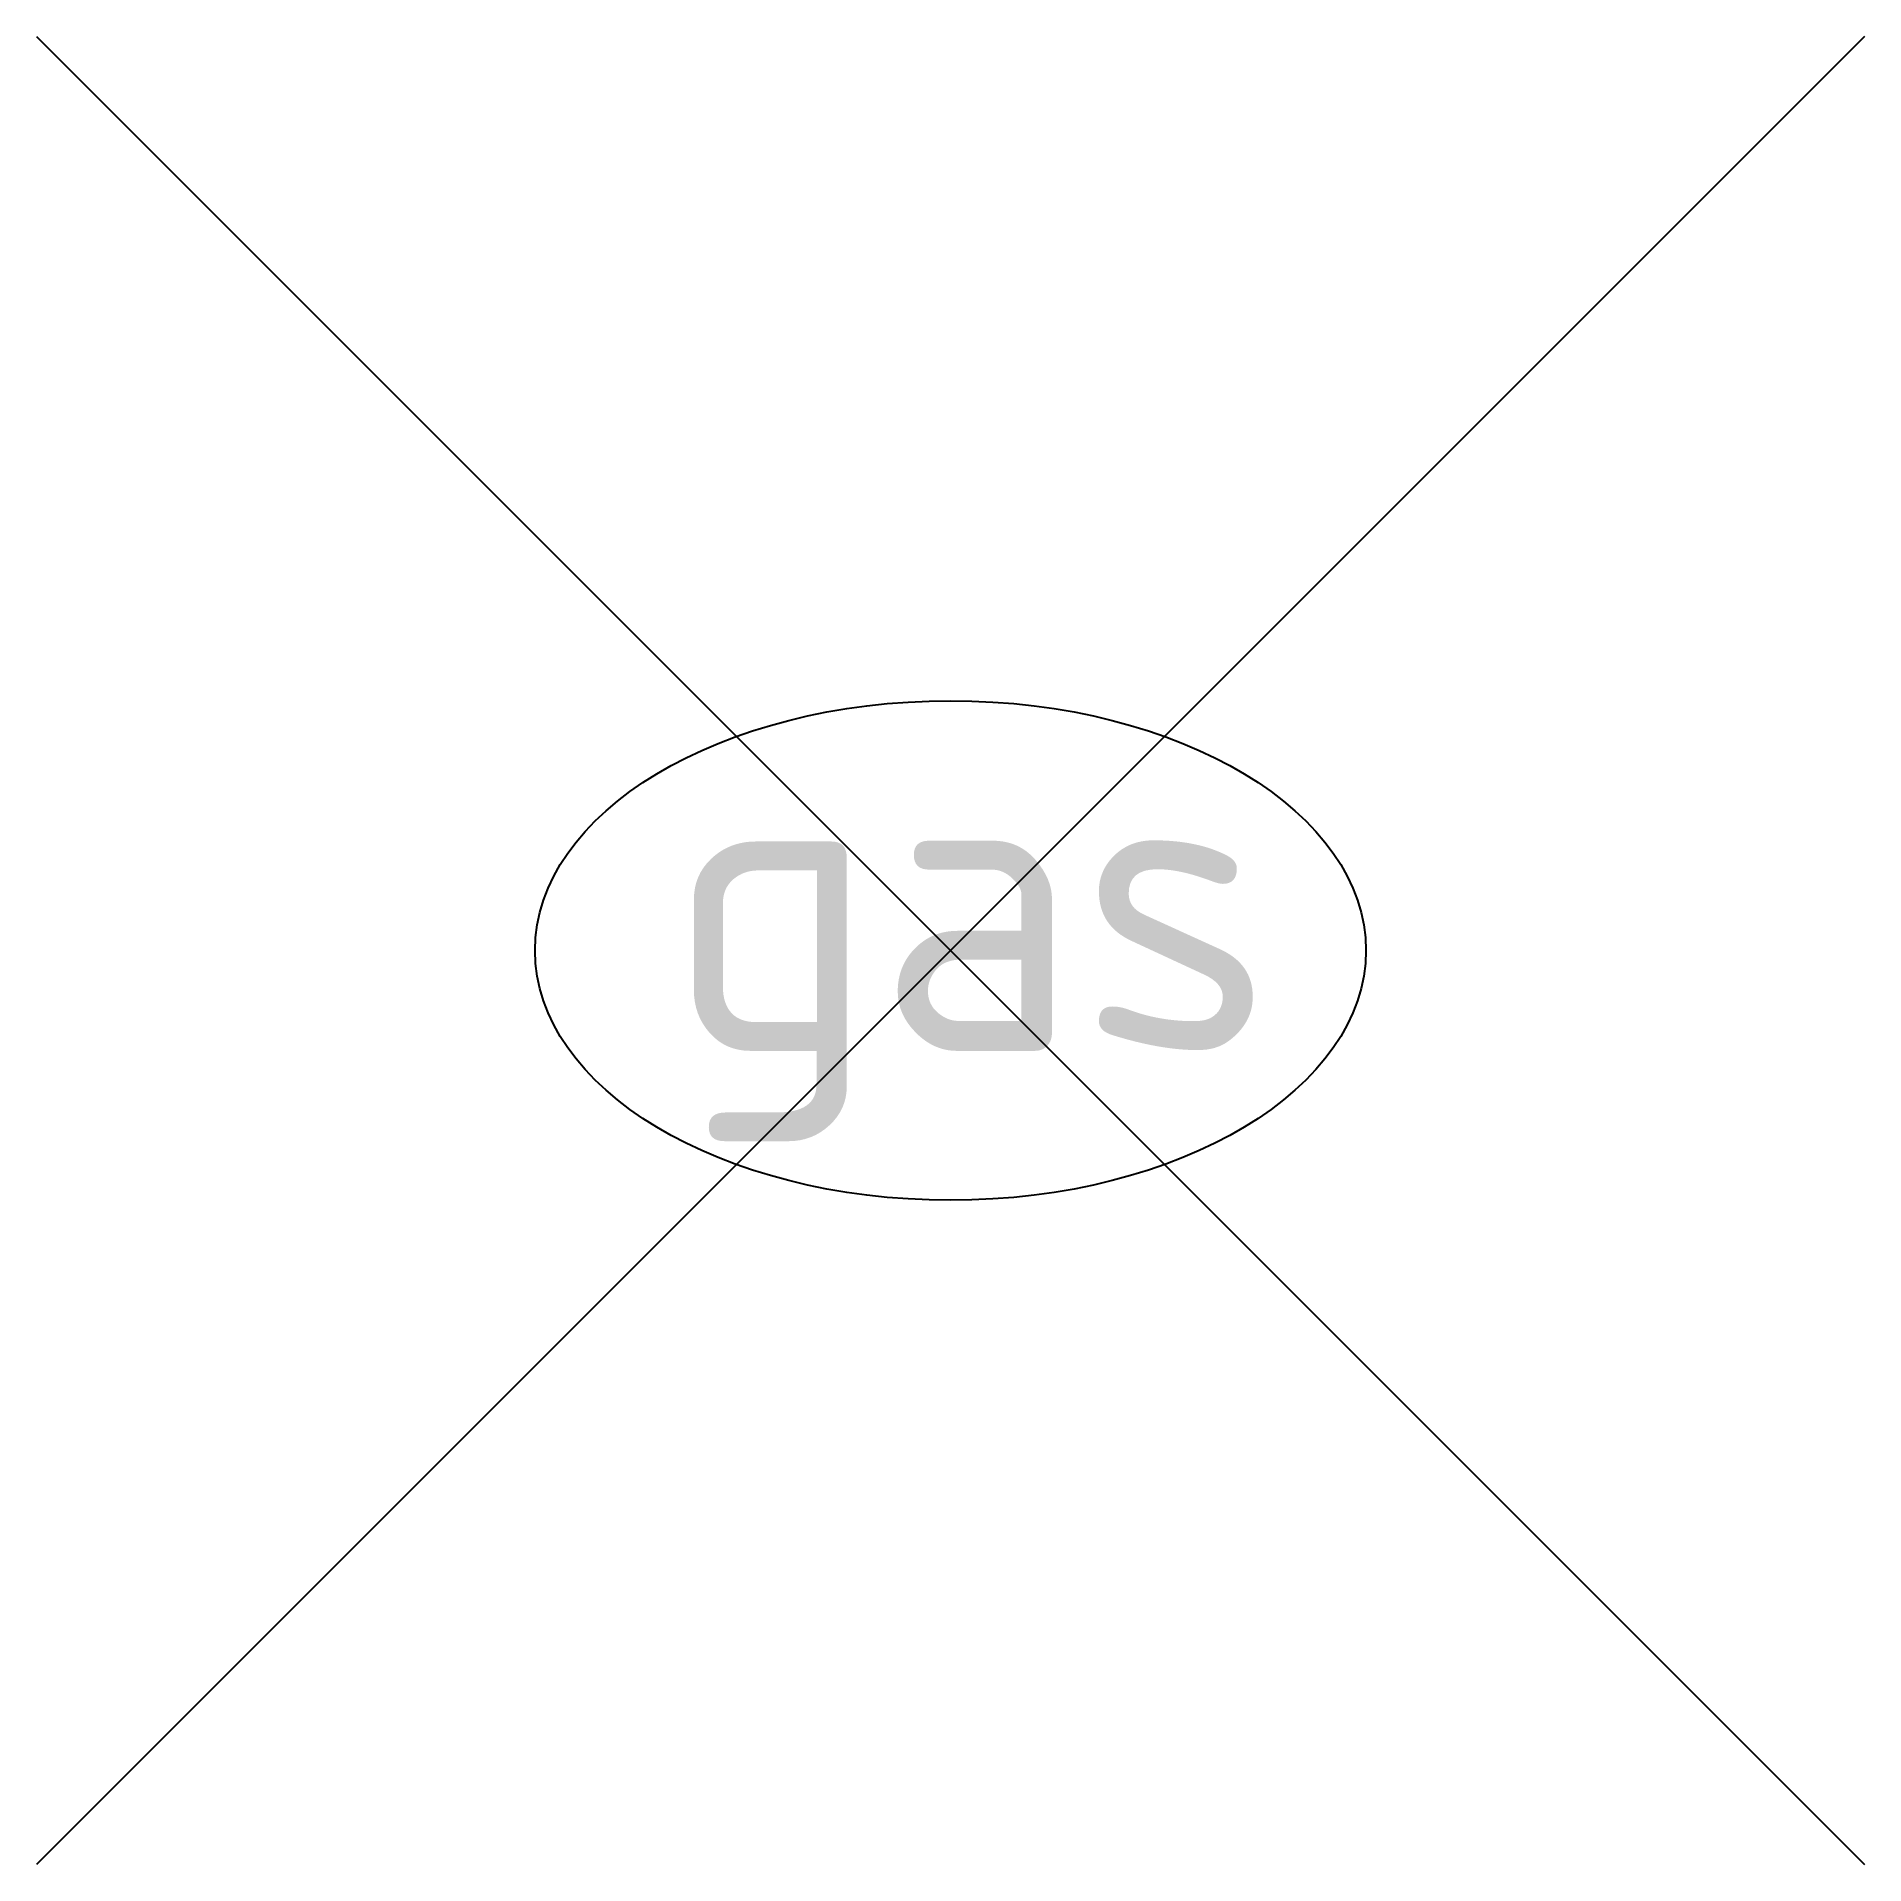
# Model space of a CAD drawing. Extents: x -5.5 to 5.5, y -5.5 to 5.5.
import ezdxf
from ezdxf.enums import TextEntityAlignment as Align

# ---------------------------------------------------------------- set-up
doc = ezdxf.new("R2010")
doc.units = 0
doc.styles.add('NLCS-ISO', font='NLCS-ISO.ttf')

msp = doc.modelspace()

# ---------------------------------------------------------------- linework, layer by layer
for points in [[(5.5, 5.5), (-5.5, -5.5)], [(-5.5, 5.5), (5.5, -5.5)]]:
    msp.add_lwpolyline(points)
msp.add_ellipse((0, 0), major_axis=(2.5, 0), ratio=0.601255)

# ---------------------------------------------------------------- texts
at = {"style": 'NLCS-ISO'}
msp.add_text('gas', height=1.8, dxfattribs=at).set_placement((0.119, 0.296), align=Align.MIDDLE_CENTER)

doc.saveas('drawing.dxf')
